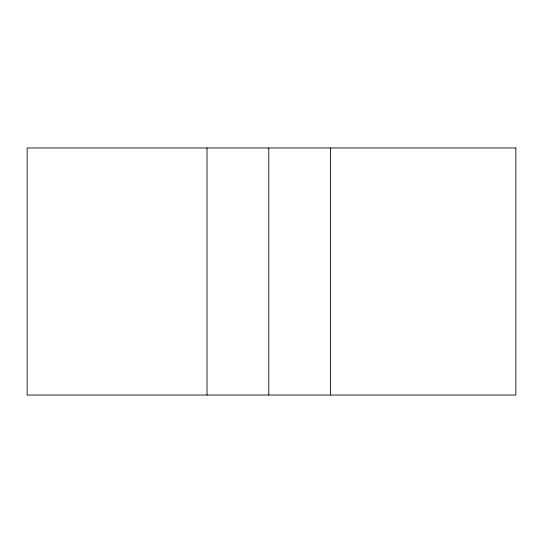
<?xml version="1.0" encoding="UTF-8"?>
<svg xmlns="http://www.w3.org/2000/svg" width="543" height="543" viewBox="0 0 543 543"><rect width="100%" height="100%" fill="white"/><g stroke="black" fill="none" stroke-linecap="round" stroke-linejoin="round"><path stroke-width="0.81" d="M330.551 147.968L330.551 395.032M268.792 147.968L268.792 395.032M207.026 147.968L207.026 395.032M515.85 147.968L27.15 147.968L27.15 395.032L515.85 395.032L515.85 147.968"/></g></svg>
